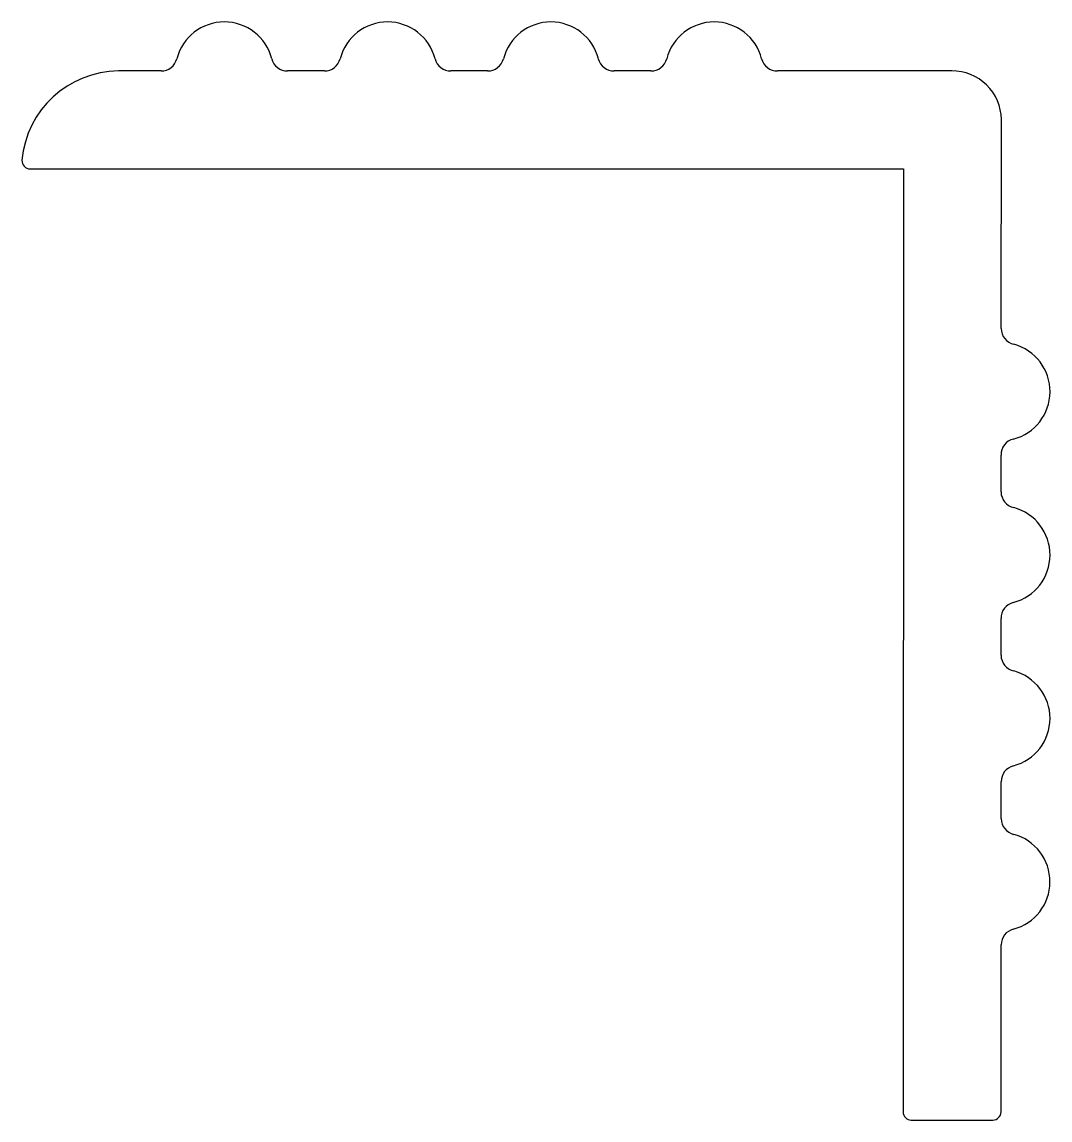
# Model space of a CAD drawing. Extents: x 2556.4 to 2587.9, y 1578.8 to 1612.4.
import ezdxf

# ---------------------------------------------------------------- set-up
doc = ezdxf.new("R2010")
doc.units = 0
doc.layers.get('0').update_dxf_attribs({"linetype": 'CONTINUOUS'})

msp = doc.modelspace()

# ---------------------------------------------------------------- linework, layer by layer
for p, q in [((2560.637, 1610.906), (2559.338, 1610.906)), ((2565.637, 1610.906), (2564.511, 1610.906)), ((2570.637, 1610.906), (2569.511, 1610.906)), ((2575.637, 1610.906), (2574.511, 1610.906)), ((2584.848, 1610.906), (2579.511, 1610.906)), ((2586.358, 1603.023), (2586.367, 1609.423)), ((2556.628, 1607.907), (2583.366, 1607.906)), ((2583.366, 1607.906), (2583.357, 1579.046)), ((2586.357, 1598.022), (2586.357, 1599.149)), ((2586.357, 1593.022), (2586.357, 1594.149)), ((2586.36, 1588.021), (2586.36, 1589.15)), ((2586.357, 1579.046), (2586.359, 1584.156)), ((2583.607, 1578.796), (2586.107, 1578.796))]:
    msp.add_line(p, q)
for centre, radius, start, end in [((2562.574, 1610.906), 1.5, 14.4763, 165.5231), ((2567.574, 1610.906), 1.5, 14.4763, 165.5231), ((2572.574, 1610.906), 1.5, 14.4763, 165.5231), ((2577.574, 1610.906), 1.5, 14.4763, 165.5231), ((2560.637, 1611.406), 0.5, 270, 345.5193), ((2564.51, 1611.406), 0.5, 194.4823, 270.0111), ((2565.637, 1611.406), 0.5, 270, 345.5193), ((2569.51, 1611.406), 0.5, 194.4823, 270.0111), ((2570.637, 1611.406), 0.5, 270, 345.5193), ((2574.51, 1611.406), 0.5, 194.4823, 270.0111), ((2575.637, 1611.406), 0.5, 270, 345.5193), ((2579.51, 1611.406), 0.5, 194.4823, 270.0064), ((2559.366, 1607.906), 3, 90.5435, 174.7643), ((2584.867, 1609.406), 1.5, 0.6298, 90.711), ((2556.628, 1608.157), 0.25, 174.7643, 269.9982), ((2586.858, 1603.028), 0.5, 180.5514, 257.2799), ((2586.357, 1601.092), 1.5, 284.4764, 74.9155), ((2586.857, 1599.155), 0.5, 104.4773, 180.6548), ((2586.857, 1598.028), 0.5, 180.6513, 256.9474), ((2586.357, 1596.092), 1.5, 284.4764, 75.0467), ((2586.857, 1594.155), 0.5, 104.4773, 180.6548), ((2586.857, 1593.028), 0.5, 180.6513, 256.9465), ((2586.357, 1591.092), 1.5, 284.5629, 75.047), ((2586.86, 1589.156), 0.5, 104.5645, 180.6315), ((2586.86, 1588.027), 0.5, 180.6254, 256.6352), ((2586.355, 1586.092), 1.5, 284.5909, 74.9585), ((2586.859, 1584.156), 0.5, 104.5964, 180.0062), ((2583.607, 1579.046), 0.25, 179.9808, 270), ((2586.107, 1579.046), 0.25, 270, 359.9843)]:
    msp.add_arc(centre, radius, start, end)

doc.saveas('drawing.dxf')
